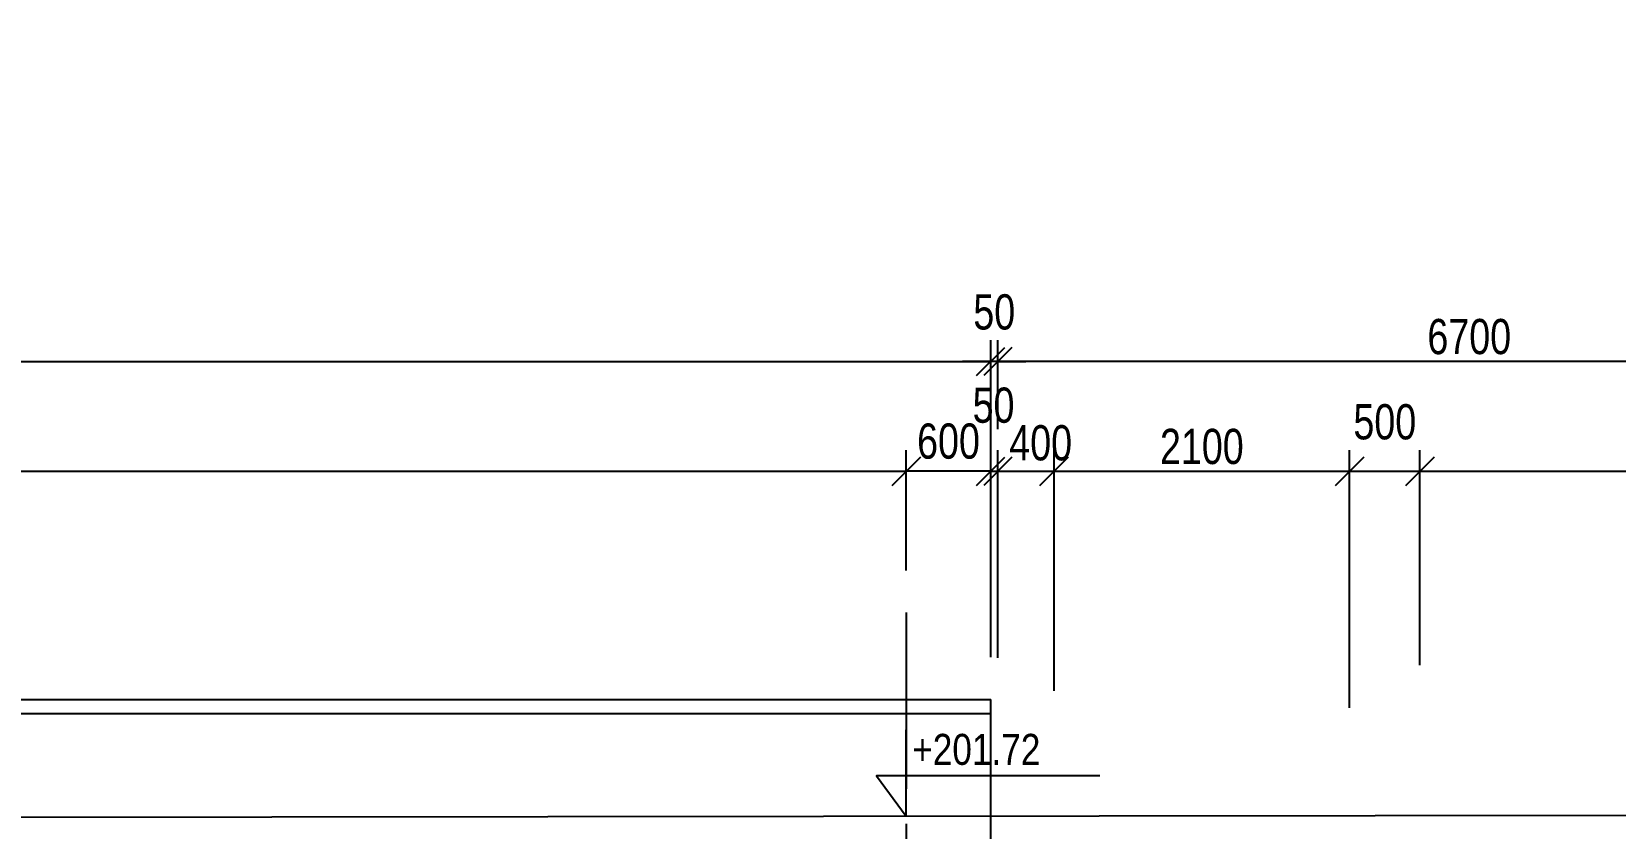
# Model space of a CAD drawing. Header units: millimetres. Extents: x -1069826 to 2704411, y -432732 to 412301.
# Drawn here: x 297799 to 309051, y -85979 to -80324 of the extents above; entities that cross this region are included whole.
import ezdxf

# ---------------------------------------------------------------- set-up
doc = ezdxf.new("R2010")
doc.units = ezdxf.units.MM
doc.header["$LTSCALE"] = 1000
doc.header["$MEASUREMENT"] = 0
doc.linetypes.add('CENTER', pattern=[2, 1.25, -0.25, 0.25, -0.25])
doc.linetypes.add('HIDDEN', pattern=[0.375, 0.25, -0.125])
for name, color, linetype in [('0-RA0-W', 7, 'Continuous'), ('0-T', 7, 'Continuous'), ('DROGO-T', 7, 'Continuous')]:
    doc.layers.add(name, color=color, linetype=linetype)
doc.styles.add('CDMSTYLE', font='CDMSIMPL', dxfattribs={"width": 0.8, "bigfont": 'CDMBIGPL'})
doc.dimstyles.new('CDMOG-MM-100', dxfattribs={"dimscale": 100, "dimtxt": 2.5, "dimasz": 2, "dimexe": 1.5, "dimexo": 3, "dimgap": 0.5, "dimtad": 1, "dimdec": 0, "dimrnd": 1, "dimzin": 1, "dimdsep": 46, "dimtxsty": 'CDMSTYLE', "dimblk": 'OBLIQUE', "dimblk1": 'OBLIQUE', "dimblk2": 'OBLIQUE', "dimsah": 1, "dimcen": -2.5, "dimclrd": 9, "dimclre": 9, "dimclrt": 9, "dimadec": 0, "dimazin": 0, "dimtfac": 1, "dimtmove": 2, "dimatfit": 3, "dimldrblk": 'OBLIQUE', "dimfxl": 1, "dimtvp": 1, "dimtolj": 1, "dimtzin": 0, "dimarcsym": 0})

# ---------------------------------------------------------------- blocks, each defined once
blk = doc.blocks.new('_OBLIQUE')
at = {"color": 0, "linetype": 'ByBlock'}
blk.add_line((-0.5, -0.5), (0.5, 0.5), dxfattribs=at)
blk = doc.blocks.new('*D933')
at = {"layer": '0-T', "color": 9, "linetype": 'Continuous', "lineweight": -2, "transparency": 16777216}
for p, q in [((304013, -84148), (304013, -83295)), ((273013, -83445), (304013, -83445))]:
    blk.add_line(p, q, dxfattribs=at)
at = {"layer": 'Defpoints', "color": 0, "linetype": 'Continuous', "lineweight": 25, "transparency": 16777216}
for p in [(304013, -83445), (273013, -84448), (304013, -84448)]:
    blk.add_point(p, dxfattribs=at)
at = {"layer": '0-T', "color": 9, "linetype": 'Continuous', "lineweight": -2, "transparency": 16777216, "xscale": 200, "yscale": 200, "zscale": 200, "rotation": 180}
blk.add_blockref('_OBLIQUE', (273013, -83445), dxfattribs=at)
at = {"layer": '0-T', "color": 9, "linetype": 'Continuous', "lineweight": -2, "transparency": 16777216, "xscale": 200, "yscale": 200, "zscale": 200}
blk.add_blockref('_OBLIQUE', (304013, -83445), dxfattribs=at)
at = {"layer": '0-T', "color": 9, "linetype": 'Continuous', "lineweight": 25, "transparency": 16777216, "insert": (288513, -83270), "char_height": 250, "attachment_point": 5, "style": 'CDMSTYLE'}
blk.add_mtext('\\A1;\\C1;31000', dxfattribs=at)
blk = doc.blocks.new('*D934')
at = {"layer": '0-T', "color": 9, "linetype": 'Continuous', "lineweight": -2, "transparency": 16777216}
for p, q in [((272413, -82995), (272413, -82515)), ((304613, -83629), (304613, -82515)), ((272413, -82665), (304613, -82665))]:
    blk.add_line(p, q, dxfattribs=at)
at = {"layer": 'Defpoints', "color": 0, "linetype": 'Continuous', "lineweight": 25, "transparency": 16777216}
for p in [(304613, -82665), (272413, -83295), (304613, -83929)]:
    blk.add_point(p, dxfattribs=at)
at = {"layer": '0-T', "color": 9, "linetype": 'Continuous', "lineweight": -2, "transparency": 16777216, "xscale": 200, "yscale": 200, "zscale": 200, "rotation": 180}
blk.add_blockref('_OBLIQUE', (272413, -82665), dxfattribs=at)
at = {"layer": '0-T', "color": 9, "linetype": 'Continuous', "lineweight": -2, "transparency": 16777216, "xscale": 200, "yscale": 200, "zscale": 200}
blk.add_blockref('_OBLIQUE', (304613, -82665), dxfattribs=at)
at = {"layer": '0-T', "color": 9, "linetype": 'Continuous', "lineweight": 25, "transparency": 16777216, "insert": (288513, -82490), "char_height": 250, "attachment_point": 5, "style": 'CDMSTYLE'}
blk.add_mtext('\\A1;\\C1;32200', dxfattribs=at)
blk = doc.blocks.new('00KOTA1')
at = {"color": 0, "linetype": 'Continuous'}
blk.add_lwpolyline([(13.74, 2.86), (-2.11, 2.86), (0, 0), (0, 6.11)], dxfattribs=at)
at = {"color": 0, "linetype": 'Continuous', "style": 'CDMSTYLE', "width": 0.85}
blk.add_attdef('%%P000.000', (0.42, 3.63), '', height=2.2, dxfattribs=at)
blk = doc.blocks.new('*D969')
at = {"layer": '0-T', "color": 9, "linetype": 'Continuous', "lineweight": -2, "transparency": 16777216}
for p, q in [((304613, -82995), (304613, -82515)), ((304663, -82898), (304663, -82515)), ((304613, -82665), (304413, -82665)), ((304663, -82665), (304613, -82665)), ((304663, -82665), (304863, -82665))]:
    blk.add_line(p, q, dxfattribs=at)
at = {"layer": 'Defpoints', "color": 0, "linetype": 'Continuous', "lineweight": 25, "transparency": 16777216}
for p in [(304613, -82665), (304663, -83198), (304613, -83295)]:
    blk.add_point(p, dxfattribs=at)
at = {"layer": '0-T', "color": 9, "linetype": 'Continuous', "lineweight": -2, "transparency": 16777216, "xscale": 200, "yscale": 200, "zscale": 200}
blk.add_blockref('_OBLIQUE', (304613, -82665), dxfattribs=at)
at = {"layer": '0-T', "color": 9, "linetype": 'Continuous', "lineweight": -2, "transparency": 16777216, "xscale": 200, "yscale": 200, "zscale": 200, "rotation": 180}
blk.add_blockref('_OBLIQUE', (304663, -82665), dxfattribs=at)
at = {"layer": '0-T', "color": 9, "linetype": 'Continuous', "lineweight": 25, "transparency": 16777216, "insert": (304638, -82315), "char_height": 250, "attachment_point": 5, "style": 'CDMSTYLE'}
blk.add_mtext('\\A1;50', dxfattribs=at)
blk = doc.blocks.new('*D970')
at = {"layer": '0-T', "color": 9, "linetype": 'Continuous', "lineweight": -2, "transparency": 16777216}
for p, q in [((305063, -85002), (305063, -83295)), ((304663, -83445), (305063, -83445))]:
    blk.add_line(p, q, dxfattribs=at)
at = {"layer": 'Defpoints', "color": 0, "linetype": 'Continuous', "lineweight": 25, "transparency": 16777216}
for p in [(305063, -83445), (305063, -85302), (304663, -86872)]:
    blk.add_point(p, dxfattribs=at)
at = {"layer": '0-T', "color": 9, "linetype": 'Continuous', "lineweight": -2, "transparency": 16777216, "xscale": 200, "yscale": 200, "zscale": 200, "rotation": 180}
blk.add_blockref('_OBLIQUE', (304663, -83445), dxfattribs=at)
at = {"layer": '0-T', "color": 9, "linetype": 'Continuous', "lineweight": -2, "transparency": 16777216, "xscale": 200, "yscale": 200, "zscale": 200}
blk.add_blockref('_OBLIQUE', (305063, -83445), dxfattribs=at)
at = {"layer": '0-T', "color": 9, "linetype": 'Continuous', "lineweight": 25, "transparency": 16777216, "insert": (304968, -83244), "char_height": 250, "attachment_point": 5, "style": 'CDMSTYLE'}
blk.add_mtext('\\A1;400', dxfattribs=at)
blk = doc.blocks.new('*D971')
at = {"layer": '0-T', "color": 9, "linetype": 'Continuous', "lineweight": -2, "transparency": 16777216}
for p, q in [((304663, -84770), (304663, -83295)), ((304613, -83445), (304413, -83445)), ((304613, -83445), (304663, -83445)), ((304663, -83445), (304863, -83445))]:
    blk.add_line(p, q, dxfattribs=at)
at = {"layer": 'Defpoints', "color": 0, "linetype": 'Continuous', "lineweight": 25, "transparency": 16777216}
for p in [(304663, -83445), (304613, -85064), (304663, -85070)]:
    blk.add_point(p, dxfattribs=at)
at = {"layer": '0-T', "color": 9, "linetype": 'Continuous', "lineweight": -2, "transparency": 16777216, "xscale": 200, "yscale": 200, "zscale": 200}
blk.add_blockref('_OBLIQUE', (304613, -83445), dxfattribs=at)
at = {"layer": '0-T', "color": 9, "linetype": 'Continuous', "lineweight": -2, "transparency": 16777216, "xscale": 200, "yscale": 200, "zscale": 200, "rotation": 180}
blk.add_blockref('_OBLIQUE', (304663, -83445), dxfattribs=at)
at = {"layer": '0-T', "color": 9, "linetype": 'Continuous', "lineweight": 25, "transparency": 16777216, "insert": (304633, -82977), "char_height": 250, "attachment_point": 5, "style": 'CDMSTYLE'}
blk.add_mtext('\\A1;50', dxfattribs=at)
blk = doc.blocks.new('*D972')
at = {"layer": '0-T', "color": 9, "linetype": 'Continuous', "lineweight": -2, "transparency": 16777216}
for p, q in [((304013, -84148), (304013, -83295)), ((304613, -84764), (304613, -83295)), ((304613, -83445), (304013, -83445))]:
    blk.add_line(p, q, dxfattribs=at)
at = {"layer": 'Defpoints', "color": 0, "linetype": 'Continuous', "lineweight": 25, "transparency": 16777216}
for p in [(304013, -83445), (304013, -84448), (304613, -85064)]:
    blk.add_point(p, dxfattribs=at)
at = {"layer": '0-T', "color": 9, "linetype": 'Continuous', "lineweight": -2, "transparency": 16777216, "xscale": 200, "yscale": 200, "zscale": 200, "rotation": 180}
blk.add_blockref('_OBLIQUE', (304013, -83445), dxfattribs=at)
at = {"layer": '0-T', "color": 9, "linetype": 'Continuous', "lineweight": -2, "transparency": 16777216, "xscale": 200, "yscale": 200, "zscale": 200}
blk.add_blockref('_OBLIQUE', (304613, -83445), dxfattribs=at)
at = {"layer": '0-T', "color": 9, "linetype": 'Continuous', "lineweight": 25, "transparency": 16777216, "insert": (304313, -83232), "char_height": 250, "attachment_point": 5, "style": 'CDMSTYLE'}
blk.add_mtext('\\A1;600', dxfattribs=at)
blk = doc.blocks.new('*D973')
at = {"layer": '0-T', "color": 9, "linetype": 'Continuous', "lineweight": -2, "transparency": 16777216}
for p, q in [((304663, -83145), (304663, -82515)), ((311363, -84348), (311363, -82515)), ((311363, -82665), (304663, -82665))]:
    blk.add_line(p, q, dxfattribs=at)
at = {"layer": 'Defpoints', "color": 0, "linetype": 'Continuous', "lineweight": 25, "transparency": 16777216}
for p in [(304663, -82665), (304663, -83445), (311363, -84648)]:
    blk.add_point(p, dxfattribs=at)
at = {"layer": '0-T', "color": 9, "linetype": 'Continuous', "lineweight": -2, "transparency": 16777216, "xscale": 200, "yscale": 200, "zscale": 200, "rotation": 180}
blk.add_blockref('_OBLIQUE', (304663, -82665), dxfattribs=at)
at = {"layer": '0-T', "color": 9, "linetype": 'Continuous', "lineweight": -2, "transparency": 16777216, "xscale": 200, "yscale": 200, "zscale": 200}
blk.add_blockref('_OBLIQUE', (311363, -82665), dxfattribs=at)
at = {"layer": '0-T', "color": 9, "linetype": 'Continuous', "lineweight": 25, "transparency": 16777216, "insert": (308013, -82490), "char_height": 250, "attachment_point": 5, "style": 'CDMSTYLE'}
blk.add_mtext('\\A1;6700', dxfattribs=at)
blk = doc.blocks.new('*D974')
at = {"layer": '0-T', "color": 9, "linetype": 'Continuous', "lineweight": -2, "transparency": 16777216}
for p, q in [((307663, -84322), (307663, -83295)), ((311363, -85812), (311363, -83295)), ((307663, -83445), (311363, -83445))]:
    blk.add_line(p, q, dxfattribs=at)
at = {"layer": 'Defpoints', "color": 0, "linetype": 'Continuous', "lineweight": 25, "transparency": 16777216}
for p in [(311363, -83445), (307663, -84622), (311363, -86112)]:
    blk.add_point(p, dxfattribs=at)
at = {"layer": '0-T', "color": 9, "linetype": 'Continuous', "lineweight": -2, "transparency": 16777216, "xscale": 200, "yscale": 200, "zscale": 200, "rotation": 180}
blk.add_blockref('_OBLIQUE', (307663, -83445), dxfattribs=at)
at = {"layer": '0-T', "color": 9, "linetype": 'Continuous', "lineweight": -2, "transparency": 16777216, "xscale": 200, "yscale": 200, "zscale": 200}
blk.add_blockref('_OBLIQUE', (311363, -83445), dxfattribs=at)
at = {"layer": '0-T', "color": 9, "linetype": 'Continuous', "lineweight": 25, "transparency": 16777216, "insert": (309513, -83270), "char_height": 250, "attachment_point": 5, "style": 'CDMSTYLE'}
blk.add_mtext('\\A1;3700', dxfattribs=at)
blk = doc.blocks.new('*D975')
at = {"layer": '0-T', "color": 9, "linetype": 'Continuous', "lineweight": -2, "transparency": 16777216}
for p, q in [((307163, -84417), (307163, -83295)), ((307663, -84822), (307663, -83295)), ((307163, -83445), (307663, -83445))]:
    blk.add_line(p, q, dxfattribs=at)
at = {"layer": 'Defpoints', "color": 0, "linetype": 'Continuous', "lineweight": 25, "transparency": 16777216}
for p in [(307663, -83445), (307163, -84717), (307663, -85122)]:
    blk.add_point(p, dxfattribs=at)
at = {"layer": '0-T', "color": 9, "linetype": 'Continuous', "lineweight": -2, "transparency": 16777216, "xscale": 200, "yscale": 200, "zscale": 200, "rotation": 180}
blk.add_blockref('_OBLIQUE', (307163, -83445), dxfattribs=at)
at = {"layer": '0-T', "color": 9, "linetype": 'Continuous', "lineweight": -2, "transparency": 16777216, "xscale": 200, "yscale": 200, "zscale": 200}
blk.add_blockref('_OBLIQUE', (307663, -83445), dxfattribs=at)
at = {"layer": '0-T', "color": 9, "linetype": 'Continuous', "lineweight": 25, "transparency": 16777216, "insert": (307413, -83095), "char_height": 250, "attachment_point": 5, "style": 'CDMSTYLE'}
blk.add_mtext('\\A1;500', dxfattribs=at)
blk = doc.blocks.new('*D976')
at = {"layer": '0-T', "color": 9, "linetype": 'Continuous', "lineweight": -2, "transparency": 16777216}
for p, q in [((305063, -84502), (305063, -83295)), ((307163, -85124), (307163, -83295)), ((305063, -83445), (307163, -83445))]:
    blk.add_line(p, q, dxfattribs=at)
at = {"layer": 'Defpoints', "color": 0, "linetype": 'Continuous', "lineweight": 25, "transparency": 16777216}
for p in [(307163, -83445), (305063, -84802), (307163, -85424)]:
    blk.add_point(p, dxfattribs=at)
at = {"layer": '0-T', "color": 9, "linetype": 'Continuous', "lineweight": -2, "transparency": 16777216, "xscale": 200, "yscale": 200, "zscale": 200, "rotation": 180}
blk.add_blockref('_OBLIQUE', (305063, -83445), dxfattribs=at)
at = {"layer": '0-T', "color": 9, "linetype": 'Continuous', "lineweight": -2, "transparency": 16777216, "xscale": 200, "yscale": 200, "zscale": 200}
blk.add_blockref('_OBLIQUE', (307163, -83445), dxfattribs=at)
at = {"layer": '0-T', "color": 9, "linetype": 'Continuous', "lineweight": 25, "transparency": 16777216, "insert": (306113, -83270), "char_height": 250, "attachment_point": 5, "style": 'CDMSTYLE'}
blk.add_mtext('\\A1;2100', dxfattribs=at)

msp = doc.modelspace()

# ---------------------------------------------------------------- linework, layer by layer
at = {"color": 1, "linetype": 'CENTER', "lineweight": 25}
msp.add_line((304013.1701, -84447.6701), (304013.1701, -99902.2708), dxfattribs=at)
at = {"layer": '0-T', "color": 9, "linetype": 'Continuous', "lineweight": 25}
for p, q in [((295513.1701, -85063.9261), (304613.1701, -85063.9261)), ((304613.1701, -85912.4159), (304613.1701, -85063.9261)), ((272413.1701, -85163.9261), (304613.1701, -85163.9261))]:
    msp.add_line(p, q, dxfattribs=at)
at = {"layer": '0-T', "color": 1, "linetype": 'Continuous', "lineweight": 25}
msp.add_line((260959.2323, -85945.5077), (316230.3312, -85876.4687), dxfattribs=at)
at = {"layer": '0-T', "color": 9, "linetype": 'HIDDEN', "lineweight": 25}
msp.add_line((304613.1701, -86877.4159), (304613.1701, -85912.4159), dxfattribs=at)
at = {"layer": 'DROGO-T', "color": 1, "linetype": 'Continuous', "lineweight": 25}
msp.add_circle((288676.0295, -97786.9068), 37529.6709, dxfattribs=at)

# ---------------------------------------------------------------- block references
at = {"layer": '0-RA0-W', "color": 1, "linetype": 'Continuous', "lineweight": 25, "xscale": 100, "yscale": 100, "zscale": 100}
msp.add_blockref('00KOTA1', (304013.1701, -85891.7292), dxfattribs=at).add_auto_attribs({'%%P000.000': '+201.72'})

# ---------------------------------------------------------------- dimensions: what is measured, and where the dimension line sits
at = {"layer": '0-T', "color": 9, "linetype": 'Continuous', "lineweight": 25}
for base, p1, p2, picture, middle in [((304613.1701, -82664.9234), (304663.1701, -83197.7014), (304613.1701, -83295.0336), '*D969', (304638.1701, -82314.9234)), ((304663.1701, -82664.9234), (311363.1701, -84648.2413), (304663.1701, -83445.0336), '*D973', (308013.1701, -82489.9234)), ((307663.1701, -83445.0336), (307163.1701, -84716.7744), (307663.1701, -85122.3039), '*D975', (307413.1701, -83095.0336)), ((307163.1701, -83445.0336), (305063.1701, -84802.4503), (307163.1701, -85424.3174), '*D976', (306113.1701, -83270.0336)), ((311363.1701, -83445.0336), (307663.1701, -84622.3039), (311363.1701, -86112.4159), '*D974', (309513.1701, -83270.0336))]:
    dim = msp.add_linear_dim(base=base, p1=p1, p2=p2, dimstyle='CDMOG-MM-100', dxfattribs=at)
    dim.commit()
    dim.dimension.update_dxf_attribs({"geometry": picture, "text_midpoint": middle})
dim = msp.add_linear_dim(base=(304613.1701, -82664.9234), p1=(272413.1701, -83295.0336), p2=(304613.1701, -83929.4799), text='\\C1;<>', dimstyle='CDMOG-MM-100', dxfattribs=at)
dim.commit()
dim.dimension.update_dxf_attribs({"geometry": '*D934', "text_midpoint": (288513.1701, -82489.9234)})
for base, p1, p2, picture, middle in [((304663.1701, -83445.0336), (304613.1701, -85063.9261), (304663.1701, -85069.9604), '*D971', (304633.1701, -82977.1643)), ((305063.1701, -83445.0336), (304663.1701, -86872.4159), (305063.1701, -85302.4503), '*D970', (304968.4866, -83243.6835))]:
    dim = msp.add_linear_dim(base=base, p1=p1, p2=p2, dimstyle='CDMOG-MM-100', override={"dimse1": 1}, dxfattribs=at)
    dim.commit()
    dim.dimension.update_dxf_attribs({"geometry": picture, "text_midpoint": middle, "dimtype": 160})
dim = msp.add_linear_dim(base=(304013.1701, -83445.0336), p1=(273013.1701, -84447.6701), p2=(304013.1701, -84447.6701), text='\\C1;<>', dimstyle='CDMOG-MM-100', override={"dimse1": 1}, dxfattribs=at)
dim.commit()
dim.dimension.update_dxf_attribs({"geometry": '*D933', "text_midpoint": (288513.1701, -83270.0336)})
at = {"layer": '0-T', "color": 1, "linetype": 'Continuous', "lineweight": 25}
dim = msp.add_linear_dim(base=(304013.1701, -83445.0336), p1=(304613.1701, -85063.9261), p2=(304013.1701, -84447.6701), dimstyle='CDMOG-MM-100', dxfattribs=at)
dim.commit()
dim.dimension.update_dxf_attribs({"geometry": '*D972', "text_midpoint": (304313.1701, -83231.6497), "dimtype": 160})

doc.saveas('drawing.dxf')
